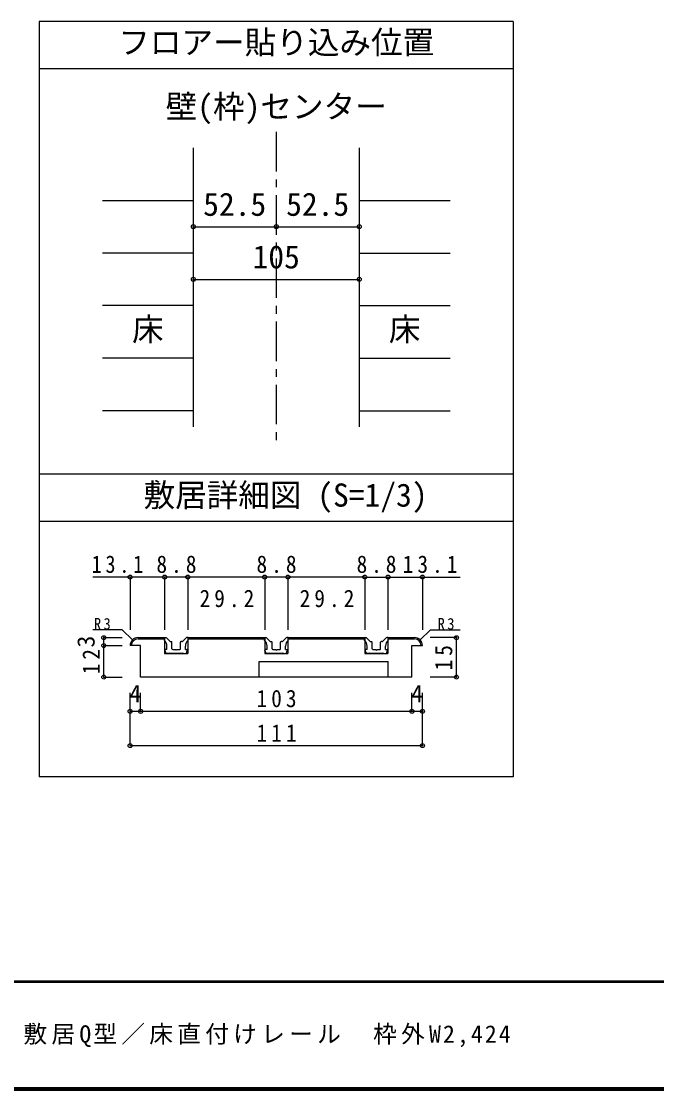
# Model space of a CAD drawing. Units: millimetres at full size, sheet at 1:5, with parts at other scales. Extents: x -973 to 977, y -718 to 696.
# Drawn here: x -405 to -3, y -701 to -24 of the extents above; entities that cross this region are included whole.
import ezdxf
from ezdxf.enums import TextEntityAlignment as Align

# ---------------------------------------------------------------- set-up
doc = ezdxf.new("R2010")
doc.units = ezdxf.units.MM
doc.header["$LTSCALE"] = 5
doc.header["$PDMODE"] = 32
doc.header["$PDSIZE"] = 2.5
doc.linetypes.add('CHAIN1', pattern=[8, 5, -1, 1, -1])
for name, color, linetype in [('0-1_通り芯', 4, 'CHAIN1'), ('0-3_仕上げ', 2, 'Continuous'), ('0-4_枠', 3, 'Continuous'), ('0-A_文字', 7, 'Continuous'), ('0-B_寸法', 7, 'Continuous'), ('2-4_枠', 3, 'Continuous'), ('2-7_金物', 7, 'Continuous'), ('2-B_ﾊｯﾁ', 4, 'Continuous'), ('F-1_枠', 6, 'Continuous'), ('F-A_文字', 7, 'Continuous')]:
    doc.layers.add(name, color=color, linetype=linetype)
doc.styles.add('ＭＳ ゴシック', font='')
doc.styles.get('ＭＳ ゴシック').set_extended_font_data('MS Gothic')

msp = doc.modelspace()

# ---------------------------------------------------------------- linework, layer by layer
at = {"layer": '0-1_通り芯'}
msp.add_line((-244.048, -94.167), (-244.048, -290.674), dxfattribs=at)
at = {"layer": '0-3_仕上げ', "color": 4}
for p, q in [((-354.048, -137.468), (-296.548, -137.468)), ((-191.548, -137.468), (-134.048, -137.468)), ((-296.548, -170.769), (-354.048, -170.769)), ((-191.548, -170.769), (-134.048, -170.769)), ((-296.548, -204.071), (-354.048, -204.071)), ((-191.548, -204.071), (-134.048, -204.071)), ((-296.548, -237.372), (-354.048, -237.372)), ((-191.548, -237.372), (-134.048, -237.372)), ((-296.548, -270.674), (-354.048, -270.674)), ((-191.548, -270.674), (-134.048, -270.674))]:
    msp.add_line(p, q, dxfattribs=at)
at = {"layer": '0-4_枠'}
for p, q in [((-296.548, -104.167), (-296.548, -280.674)), ((-191.548, -104.167), (-191.548, -280.674))]:
    msp.add_line(p, q, dxfattribs=at)
at = {"layer": '0-A_文字', "color": 3}
for p, q in [((-394.048, -24.167), (-394.048, -502.167)), ((-94.048, -24.167), (-394.048, -24.167)), ((-94.048, -24.167), (-94.048, -502.167)), ((-94.048, -54.167), (-394.048, -54.167)), ((-94.048, -310.674), (-394.048, -310.674)), ((-94.048, -340.674), (-394.048, -340.674)), ((-94.048, -502.167), (-394.048, -502.167))]:
    msp.add_line(p, q, dxfattribs=at)
at = {"layer": '0-B_寸法', "color": 4}
for p, q in [((-296.548, -154.119), (-244.048, -154.119)), ((-244.048, -154.119), (-191.548, -154.119)), ((-296.548, -187.42), (-191.548, -187.42))]:
    msp.add_line(p, q, dxfattribs=at)
at = {"layer": '0-B_寸法'}
for p in [(-296.548, -154.119), (-244.048, -154.119), (-191.548, -154.119), (-296.548, -187.42), (-191.548, -187.42)]:
    msp.add_point(p, dxfattribs=at)
at = {"layer": '2-4_枠'}
for p, q in [((-329.881, -419.168), (-336.548, -419.168)), ((-329.881, -419.168), (-336.548, -419.168)), ((-331.548, -414.168), (-314.714, -414.168)), ((-331.548, -414.168), (-314.714, -414.168)), ((-331.548, -415.002), (-314.714, -415.002)), ((-331.548, -415.002), (-314.714, -415.002)), ((-329.881, -439.168), (-329.881, -419.168)), ((-314.714, -414.168), (-314.714, -424.168)), ((-300.048, -414.168), (-251.381, -414.168)), ((-300.048, -414.168), (-300.048, -424.168)), ((-300.048, -414.168), (-251.381, -414.168)), ((-300.048, -415.002), (-251.381, -415.002)), ((-300.048, -415.002), (-251.381, -415.002)), ((-251.381, -414.168), (-251.381, -424.168)), ((-236.714, -414.168), (-236.714, -424.168)), ((-236.714, -414.168), (-188.048, -414.168)), ((-236.714, -414.168), (-188.048, -414.168)), ((-236.714, -415.002), (-188.048, -415.002)), ((-236.714, -415.002), (-188.048, -415.002)), ((-188.048, -414.168), (-188.048, -424.168)), ((-173.381, -414.168), (-173.381, -424.168)), ((-173.381, -414.168), (-156.548, -414.168)), ((-173.381, -414.168), (-156.548, -414.168)), ((-173.381, -415.002), (-156.548, -415.002)), ((-173.381, -415.002), (-156.548, -415.002)), ((-158.214, -419.168), (-151.548, -419.168)), ((-158.214, -439.168), (-158.214, -419.168)), ((-158.214, -419.168), (-151.548, -419.168)), ((-314.714, -424.168), (-300.048, -424.168)), ((-314.714, -424.168), (-300.048, -424.168)), ((-251.381, -424.168), (-236.714, -424.168)), ((-251.381, -424.168), (-236.714, -424.168)), ((-188.048, -424.168), (-173.381, -424.168)), ((-188.048, -424.168), (-173.381, -424.168)), ((-254.881, -429.168), (-173.214, -429.168)), ((-173.214, -439.168), (-173.214, -429.168)), ((-158.214, -439.168), (-329.881, -439.168)), ((-158.214, -439.168), (-329.881, -439.168))]:
    msp.add_line(p, q, dxfattribs=at)
msp.add_lwpolyline([(-254.881, -439.168), (-254.881, -429.168), (-173.214, -429.168)], dxfattribs=at)
for centre, major_axis, start_param, end_param in [((-331.548, -419.168), (5, 0), 1.5707963, 3.1415927), ((-331.548, -419.168), (5, 0), 1.5707963, 3.1415927), ((-331.548, -419.168), (4.167, 0), 1.5707963, 3.1415927), ((-331.548, -419.168), (4.167, 0), 1.5707963, 3.1415927), ((-156.548, -419.168), (5, 0), 6.2831853, 7.8539816), ((-156.548, -419.168), (5, 0), 6.2831853, 7.8539816), ((-156.548, -419.168), (4.167, 0), 6.2831853, 7.8539816), ((-156.548, -419.168), (4.167, 0), 6.2831853, 7.8539816)]:
    msp.add_ellipse(centre, major_axis=major_axis, ratio=0.999999, start_param=start_param, end_param=end_param, dxfattribs=at)
at = {"layer": '2-7_金物'}
for p, q in [((-314.881, -414.169), (-313.976, -414.169)), ((-314.881, -415.835), (-314.881, -414.169)), ((-314.881, -414.169), (-313.976, -414.169)), ((-311.277, -416.522), (-313.387, -414.413)), ((-311.277, -416.522), (-313.387, -414.413)), ((-310.924, -416.669), (-310.381, -416.669)), ((-310.924, -416.669), (-310.381, -416.669)), ((-310.048, -421.168), (-310.048, -417.002)), ((-304.714, -421.168), (-304.714, -417.002)), ((-303.838, -416.669), (-304.381, -416.669)), ((-303.838, -416.669), (-304.381, -416.669)), ((-303.485, -416.522), (-301.375, -414.413)), ((-303.485, -416.522), (-301.375, -414.413)), ((-299.881, -414.169), (-300.786, -414.169)), ((-251.548, -414.169), (-250.643, -414.169)), ((-251.548, -415.835), (-251.548, -414.169)), ((-251.548, -414.169), (-250.643, -414.169)), ((-247.944, -416.522), (-250.053, -414.413)), ((-247.944, -416.522), (-250.053, -414.413)), ((-247.59, -416.669), (-247.048, -416.669)), ((-247.59, -416.669), (-247.048, -416.669)), ((-246.714, -421.168), (-246.714, -417.002)), ((-241.381, -421.168), (-241.381, -417.002)), ((-240.505, -416.669), (-241.048, -416.669)), ((-240.505, -416.669), (-241.048, -416.669)), ((-240.151, -416.522), (-238.042, -414.413)), ((-240.151, -416.522), (-238.042, -414.413)), ((-236.548, -414.169), (-237.452, -414.169)), ((-188.214, -414.169), (-187.309, -414.169)), ((-188.214, -415.835), (-188.214, -414.169)), ((-188.214, -414.169), (-187.309, -414.169)), ((-184.611, -416.522), (-186.72, -414.413)), ((-184.611, -416.522), (-186.72, -414.413)), ((-184.257, -416.669), (-183.714, -416.669)), ((-184.257, -416.669), (-183.714, -416.669)), ((-183.381, -421.168), (-183.381, -417.002)), ((-178.048, -421.168), (-178.048, -417.002)), ((-177.171, -416.669), (-177.714, -416.669)), ((-177.171, -416.669), (-177.714, -416.669)), ((-176.818, -416.522), (-174.708, -414.413)), ((-176.818, -416.522), (-174.708, -414.413)), ((-173.214, -414.169), (-174.119, -414.169)), ((-313.714, -424.168), (-314.524, -422.125)), ((-313.714, -424.168), (-314.524, -422.125)), ((-313.214, -421.668), (-314.214, -421.668)), ((-313.214, -421.668), (-314.214, -421.668)), ((-311.881, -424.168), (-313.714, -424.168)), ((-311.881, -424.168), (-313.714, -424.168)), ((-313.214, -421.668), (-313.214, -419.562)), ((-311.881, -424.168), (-311.548, -423.835)), ((-311.881, -424.168), (-311.548, -423.835)), ((-311.548, -423.835), (-311.214, -424.168)), ((-311.548, -423.835), (-311.214, -424.168)), ((-303.548, -424.168), (-311.214, -424.168)), ((-303.548, -424.168), (-311.214, -424.168)), ((-307.381, -422.168), (-306.881, -421.668)), ((-307.381, -422.168), (-306.881, -421.668)), ((-306.881, -421.668), (-305.214, -421.668)), ((-306.881, -421.668), (-305.214, -421.668)), ((-303.214, -423.835), (-303.548, -424.168)), ((-303.214, -423.835), (-303.548, -424.168)), ((-302.881, -424.168), (-303.214, -423.835)), ((-302.881, -424.168), (-303.214, -423.835)), ((-302.881, -424.168), (-301.048, -424.168)), ((-302.881, -424.168), (-301.048, -424.168)), ((-301.548, -421.668), (-301.548, -419.562)), ((-301.548, -421.668), (-300.548, -421.668)), ((-301.548, -421.668), (-300.548, -421.668)), ((-301.048, -424.168), (-300.238, -422.125)), ((-301.048, -424.168), (-300.238, -422.125)), ((-250.381, -424.168), (-251.191, -422.125)), ((-250.381, -424.168), (-251.191, -422.125)), ((-249.881, -421.668), (-250.881, -421.668)), ((-249.881, -421.668), (-250.881, -421.668)), ((-248.548, -424.168), (-250.381, -424.168)), ((-248.548, -424.168), (-250.381, -424.168)), ((-249.881, -421.668), (-249.881, -419.562)), ((-248.548, -424.168), (-248.214, -423.835)), ((-248.548, -424.168), (-248.214, -423.835)), ((-248.214, -423.835), (-247.881, -424.168)), ((-248.214, -423.835), (-247.881, -424.168)), ((-240.214, -424.168), (-247.881, -424.168)), ((-240.214, -424.168), (-247.881, -424.168)), ((-244.048, -422.168), (-243.548, -421.668)), ((-244.048, -422.168), (-243.548, -421.668)), ((-243.548, -421.668), (-241.881, -421.668)), ((-243.548, -421.668), (-241.881, -421.668)), ((-239.881, -423.835), (-240.214, -424.168)), ((-239.881, -423.835), (-240.214, -424.168)), ((-239.548, -424.168), (-239.881, -423.835)), ((-239.548, -424.168), (-239.881, -423.835)), ((-239.548, -424.168), (-237.714, -424.168)), ((-239.548, -424.168), (-237.714, -424.168)), ((-238.214, -421.668), (-238.214, -419.562)), ((-238.214, -421.668), (-237.214, -421.668)), ((-238.214, -421.668), (-237.214, -421.668)), ((-237.714, -424.168), (-236.904, -422.125)), ((-237.714, -424.168), (-236.904, -422.125)), ((-187.048, -424.168), (-187.857, -422.125)), ((-187.048, -424.168), (-187.857, -422.125)), ((-186.548, -421.668), (-187.548, -421.668)), ((-186.548, -421.668), (-187.548, -421.668)), ((-185.214, -424.168), (-187.048, -424.168)), ((-185.214, -424.168), (-187.048, -424.168)), ((-186.548, -421.668), (-186.548, -419.562)), ((-185.214, -424.168), (-184.881, -423.835)), ((-185.214, -424.168), (-184.881, -423.835)), ((-184.881, -423.835), (-184.548, -424.168)), ((-184.881, -423.835), (-184.548, -424.168)), ((-176.881, -424.168), (-184.548, -424.168)), ((-176.881, -424.168), (-184.548, -424.168)), ((-180.714, -422.168), (-180.214, -421.668)), ((-180.714, -422.168), (-180.214, -421.668)), ((-180.214, -421.668), (-178.548, -421.668)), ((-180.214, -421.668), (-178.548, -421.668)), ((-176.548, -423.835), (-176.881, -424.168)), ((-176.548, -423.835), (-176.881, -424.168)), ((-176.214, -424.168), (-176.548, -423.835)), ((-176.214, -424.168), (-176.548, -423.835)), ((-176.214, -424.168), (-174.381, -424.168)), ((-176.214, -424.168), (-174.381, -424.168)), ((-174.881, -421.668), (-174.881, -419.562)), ((-174.881, -421.668), (-173.881, -421.668)), ((-174.881, -421.668), (-173.881, -421.668)), ((-174.381, -424.168), (-173.571, -422.125)), ((-174.381, -424.168), (-173.571, -422.125))]:
    msp.add_line(p, q, dxfattribs=at)
for points in [[(-299.881, -415.835), (-299.881, -414.169), (-300.786, -414.169)], [(-236.548, -415.835), (-236.548, -414.169), (-237.452, -414.169)], [(-173.214, -415.835), (-173.214, -414.169), (-174.119, -414.169)], [(-309.548, -421.668), (-307.881, -421.668), (-307.381, -422.168)], [(-309.548, -421.668), (-307.881, -421.668), (-307.381, -422.168)], [(-246.214, -421.668), (-244.548, -421.668), (-244.048, -422.168)], [(-246.214, -421.668), (-244.548, -421.668), (-244.048, -422.168)], [(-182.881, -421.668), (-181.214, -421.668), (-180.714, -422.168)], [(-182.881, -421.668), (-181.214, -421.668), (-180.714, -422.168)]]:
    msp.add_lwpolyline(points, dxfattribs=at)
for centre, major_axis, start_param, end_param in [((-318.214, -419.562), (-5, 0), 3.1415927, 3.9826668), ((-318.214, -419.562), (-5, 0), 3.1415927, 3.9826668), ((-313.976, -415.002), (-0.833, 0), 3.9269908, 4.712389), ((-313.976, -415.002), (-0.833, 0), 3.9269908, 4.712389), ((-310.924, -416.169), (-0.5, 0), 0.7853982, 1.5707963), ((-310.924, -416.169), (-0.5, 0), 0.7853982, 1.5707963), ((-310.381, -417.002), (-0.333, 0), 3.1415927, 4.712389), ((-310.381, -417.002), (-0.333, 0), 3.1415927, 4.712389), ((-304.381, -417.002), (-0.333, 0), 4.712389, 6.2831853), ((-304.381, -417.002), (-0.333, 0), 4.712389, 6.2831853), ((-303.838, -416.169), (-0.5, 0), 1.5707963, 2.3561945), ((-303.838, -416.169), (-0.5, 0), 1.5707963, 2.3561945), ((-296.548, -419.562), (-5, 0), 5.4421111, 6.2831853), ((-296.548, -419.562), (-5, 0), 5.4421111, 6.2831853), ((-300.786, -415.002), (-0.833, 0), 4.712389, 5.4977871), ((-300.786, -415.002), (-0.833, 0), 4.712389, 5.4977871), ((-254.881, -419.562), (-5, 0), 3.1415927, 3.9826668), ((-254.881, -419.562), (-5, 0), 3.1415927, 3.9826668), ((-250.643, -415.002), (-0.833, 0), 3.9269908, 4.712389), ((-250.643, -415.002), (-0.833, 0), 3.9269908, 4.712389), ((-247.59, -416.169), (-0.5, 0), 0.7853982, 1.5707963), ((-247.59, -416.169), (-0.5, 0), 0.7853982, 1.5707963), ((-247.048, -417.002), (-0.333, 0), 3.1415927, 4.712389), ((-247.048, -417.002), (-0.333, 0), 3.1415927, 4.712389), ((-241.048, -417.002), (-0.333, 0), 4.712389, 6.2831853), ((-241.048, -417.002), (-0.333, 0), 4.712389, 6.2831853), ((-240.505, -416.169), (-0.5, 0), 1.5707963, 2.3561945), ((-240.505, -416.169), (-0.5, 0), 1.5707963, 2.3561945), ((-233.214, -419.562), (-5, 0), 5.4421111, 6.2831853), ((-233.214, -419.562), (-5, 0), 5.4421111, 6.2831853), ((-237.452, -415.002), (-0.833, 0), 4.712389, 5.4977871), ((-237.452, -415.002), (-0.833, 0), 4.712389, 5.4977871), ((-191.548, -419.562), (-5, 0), 3.1415927, 3.9826668), ((-191.548, -419.562), (-5, 0), 3.1415927, 3.9826668), ((-187.309, -415.002), (-0.833, 0), 3.9269908, 4.712389), ((-187.309, -415.002), (-0.833, 0), 3.9269908, 4.712389), ((-184.257, -416.169), (-0.5, 0), 0.7853982, 1.5707963), ((-184.257, -416.169), (-0.5, 0), 0.7853982, 1.5707963), ((-183.714, -417.002), (-0.333, 0), 3.1415927, 4.712389), ((-183.714, -417.002), (-0.333, 0), 3.1415927, 4.712389), ((-177.714, -417.002), (-0.333, 0), 4.712389, 6.2831853), ((-177.714, -417.002), (-0.333, 0), 4.712389, 6.2831853), ((-177.171, -416.169), (-0.5, 0), 1.5707963, 2.3561945), ((-177.171, -416.169), (-0.5, 0), 1.5707963, 2.3561945), ((-169.881, -419.562), (-5, 0), 5.4421111, 6.2831853), ((-169.881, -419.562), (-5, 0), 5.4421111, 6.2831853), ((-174.119, -415.002), (-0.833, 0), 4.712389, 5.4977871), ((-174.119, -415.002), (-0.833, 0), 4.712389, 5.4977871), ((-314.214, -422.002), (-0.333, 0), 4.712389, 6.6604557), ((-314.214, -422.002), (-0.333, 0), 4.712389, 6.6604557), ((-309.548, -421.168), (-0.5, 0), 6.2831853, 7.8539816), ((-309.548, -421.168), (-0.5, 0), 6.2831853, 7.8539816), ((-305.214, -421.168), (-0.5, 0), 1.5707963, 3.1415927), ((-305.214, -421.168), (-0.5, 0), 1.5707963, 3.1415927), ((-300.548, -422.002), (-0.333, 0), 2.7643223, 4.712389), ((-300.548, -422.002), (-0.333, 0), 2.7643223, 4.712389), ((-250.881, -422.002), (-0.333, 0), 4.712389, 6.6604557), ((-250.881, -422.002), (-0.333, 0), 4.712389, 6.6604557), ((-246.214, -421.168), (-0.5, 0), 6.2831853, 7.8539816), ((-246.214, -421.168), (-0.5, 0), 6.2831853, 7.8539816), ((-241.881, -421.168), (-0.5, 0), 1.5707963, 3.1415927), ((-241.881, -421.168), (-0.5, 0), 1.5707963, 3.1415927), ((-237.214, -422.002), (-0.333, 0), 2.7643223, 4.712389), ((-237.214, -422.002), (-0.333, 0), 2.7643223, 4.712389), ((-187.548, -422.002), (-0.333, 0), 4.712389, 6.6604557), ((-187.548, -422.002), (-0.333, 0), 4.712389, 6.6604557), ((-182.881, -421.168), (-0.5, 0), 6.2831853, 7.8539816), ((-182.881, -421.168), (-0.5, 0), 6.2831853, 7.8539816), ((-178.548, -421.168), (-0.5, 0), 1.5707963, 3.1415927), ((-178.548, -421.168), (-0.5, 0), 1.5707963, 3.1415927), ((-173.881, -422.002), (-0.333, 0), 2.7643223, 4.712389), ((-173.881, -422.002), (-0.333, 0), 2.7643223, 4.712389)]:
    msp.add_ellipse(centre, major_axis=major_axis, ratio=0.999999, start_param=start_param, end_param=end_param, dxfattribs=at)
at = {"layer": '2-B_ﾊｯﾁ'}
for p, q in [((-314.714, -375.835), (-360.239, -375.835)), ((-336.548, -375.835), (-336.548, -409.168)), ((-188.048, -375.835), (-173.381, -375.835)), ((-188.048, -375.835), (-188.048, -409.168)), ((-173.381, -375.835), (-173.381, -409.168)), ((-173.381, -375.835), (-127.721, -375.835)), ((-151.548, -375.835), (-151.548, -409.168)), ((-341.548, -409.168), (-360.239, -409.168)), ((-341.548, -409.168), (-360.239, -409.168)), ((-335.083, -415.633), (-341.548, -409.168)), ((-335.083, -415.633), (-341.548, -409.168)), ((-153.012, -415.633), (-146.548, -409.168)), ((-153.012, -415.633), (-146.548, -409.168)), ((-146.548, -409.168), (-127.721, -409.168)), ((-146.548, -409.168), (-127.721, -409.168)), ((-353.214, -419.168), (-353.214, -414.168)), ((-353.214, -414.168), (-341.548, -414.168)), ((-353.214, -439.168), (-353.214, -419.168)), ((-353.214, -419.168), (-341.548, -419.168)), ((-130.023, -414.168), (-146.69, -414.168)), ((-130.023, -439.168), (-130.023, -414.168)), ((-353.214, -439.168), (-341.548, -439.168)), ((-130.023, -439.168), (-146.69, -439.168)), ((-336.548, -460.835), (-336.548, -449.168)), ((-329.881, -460.835), (-329.881, -449.168)), ((-158.214, -460.835), (-158.214, -449.168)), ((-151.548, -460.835), (-151.548, -449.168)), ((-336.548, -482.502), (-336.548, -460.835)), ((-329.881, -460.835), (-336.548, -460.835)), ((-158.214, -460.835), (-329.881, -460.835)), ((-151.548, -460.835), (-158.214, -460.835)), ((-151.548, -482.502), (-151.548, -460.835)), ((-336.548, -482.502), (-151.548, -482.502))]:
    msp.add_line(p, q, dxfattribs=at)
for points in [[(-300.048, -375.835), (-314.714, -375.835), (-314.714, -409.168)], [(-251.381, -375.835), (-300.048, -375.835), (-300.048, -409.168)], [(-236.714, -375.835), (-251.381, -375.835), (-251.381, -409.168)], [(-188.048, -375.835), (-236.714, -375.835), (-236.714, -409.168)]]:
    msp.add_lwpolyline(points, dxfattribs=at)
at = {"layer": '2-B_ﾊｯﾁ', "color": 7}
for p in [(-336.548, -375.835), (-314.714, -375.835), (-300.048, -375.835), (-251.381, -375.835), (-236.714, -375.835), (-188.048, -375.835), (-173.381, -375.835), (-151.548, -375.835), (-353.214, -414.168), (-353.214, -419.168), (-130.023, -414.168), (-353.214, -439.168), (-130.023, -439.168), (-336.548, -460.835), (-329.881, -460.835), (-158.214, -460.835), (-151.548, -460.835), (-336.548, -482.502), (-151.548, -482.502)]:
    msp.add_point(p, dxfattribs=at)
at = {"layer": 'F-1_枠'}
for p, q in [((976.653, -631.667), (-973.347, -631.667)), ((976.653, -632.5), (-973.347, -632.5)), ((976.653, -699.167), (-973.347, -699.167)), ((976.653, -700), (-973.347, -700)), ((976.653, -700.833), (-973.347, -700.833))]:
    msp.add_line(p, q, dxfattribs=at)

# ---------------------------------------------------------------- texts
at = {"layer": '0-A_文字', "style": 'ＭＳ ゴシック'}
for s, p in [('フロアー貼り込み位置', (-344.048, -49.167)), ('壁(枠)センター', (-314.048, -89.758)), ('床', (-335.298, -230.722)), ('床', (-172.798, -230.722)), ('敷居詳細図 (S=1/3)', (-328.057, -335.674))]:
    msp.add_text(s, height=14.66, dxfattribs=at).set_placement(p, align=Align.BOTTOM_LEFT)
at = {"layer": '0-B_寸法', "style": 'ＭＳ ゴシック'}
for s, p in [('52.5', (-290.298, -151.619)), ('52.5', (-237.798, -151.619)), ('105', (-259.048, -184.92))]:
    msp.add_text(s, height=14.66, dxfattribs=at).set_placement(p, align=Align.BOTTOM_LEFT)
at = {"layer": '2-B_ﾊｯﾁ', "color": 7, "style": 'ＭＳ ゴシック'}
msp.add_text('3', height=11, rotation=90, dxfattribs=at).set_placement((-355.714, -420.418), align=Align.BOTTOM_LEFT)
for p in [(-336.964, -458.335), (-158.631, -458.335)]:
    msp.add_text('4', height=11, dxfattribs=at).set_placement(p, align=Align.BOTTOM_LEFT)
at = {"layer": '2-B_ﾊｯﾁ', "color": 7, "attachment_point": 7, "style": 'ＭＳ ゴシック'}
for s, insert, char_height in [('\\T1.38;\\W0.85;13.1', (-360.917, -373.335), 11), ('\\T1.38;\\W0.9;8.8', (-319.881, -373.335), 11), ('\\T1.38;\\W0.9;8.8', (-256.548, -373.335), 11), ('\\T1.37;\\W0.9;8.8', (-193.214, -373.335), 11), ('\\T1.38;\\W0.9;13.1', (-164.022, -373.335), 11), ('\\T1.38;\\W0.9;29.2', (-292.589, -395.002), 11), ('\\T1.38;\\W0.9;29.2', (-229.256, -395.002), 11), ('\\T1.36;\\W0.9;R3', (-359.406, -409.168), 7.331), ('\\T1.36;\\W0.9;R3', (-359.406, -409.168), 7.331), ('\\T1.36;\\W0.9;R3', (-141.887, -409.168), 7.331), ('\\T1.36;\\W0.9;R3', (-141.887, -409.168), 7.331), ('\\T1.38;\\W0.9;103', (-256.548, -458.335), 11), ('\\T1.38;\\W0.9;111', (-256.548, -480.002), 11)]:
    msp.add_mtext(s, dxfattribs=dict(at, insert=insert, char_height=char_height))
at = {"layer": '2-B_ﾊｯﾁ', "color": 7, "char_height": 11, "attachment_point": 7, "rotation": 90, "style": 'ＭＳ ゴシック'}
for s, insert in [('\\T1.36;\\W0.9;12', (-355.714, -437.293)), ('\\T1.36;\\W0.9;15', (-132.523, -434.793))]:
    msp.add_mtext(s, dxfattribs=dict(at, insert=insert))
at = {"layer": 'F-A_文字', "insert": (-846.68, -673.333), "char_height": 11, "attachment_point": 7, "style": 'ＭＳ ゴシック'}
msp.add_mtext('\\T1.18;ピノアース\u3000３枚引き違い戸\u3000レールタイプ\u3000調整枠\u3000敷居Q型／床直付けレール\u3000枠外W2,424', dxfattribs=at)

doc.saveas('drawing.dxf')
